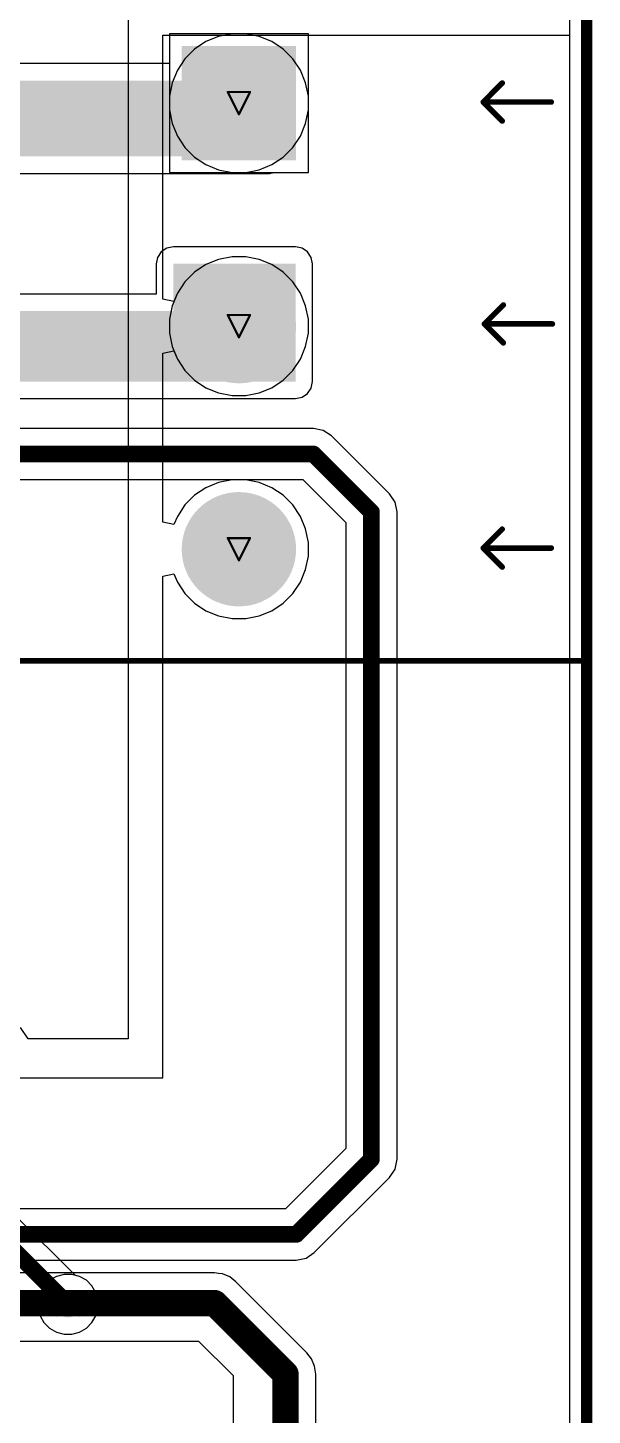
# Model space of a CAD drawing. Header units: inches. Extents: x -36 to 349, y -11 to 240.
# Drawn here: x 175.78 to 188.63, y 12.74 to 44.34 of the extents above; entities that cross this region are included whole.
import ezdxf

# ---------------------------------------------------------------- set-up
doc = ezdxf.new("R2010")
doc.units = ezdxf.units.IN
for name, color, linetype in [('Board Outline', 216, 'Continuous'), ('Bottom Layer', 5, 'Continuous'), ('Bottom Solder', 6, 'Continuous'), ('Drill Drawing', 1, 'Continuous'), ('Layer 1', 16, 'Continuous'), ('Layer 2', 76, 'Continuous'), ('Multi-Layer', 9, 'Continuous'), ('Pad Holes', 156, 'Continuous'), ('Top Layer', 1, 'Continuous'), ('Top Overlay', 2, 'Continuous'), ('Top Solder', 216, 'Continuous'), ('Via Holes', 16, 'Continuous')]:
    doc.layers.add(name, color=color, linetype=linetype)

# ---------------------------------------------------------------- blocks, each defined once
blk = doc.blocks.new('TB008A_508_03BE_335')
at = {"layer": 'Bottom Layer'}
blk.add_hatch(color=5, dxfattribs=at).paths.add_polyline_path([(-1.2, 1.2), (1.2, 1.2), (1.2, -1.2), (-1.2, -1.2)])
h = blk.add_hatch(color=5, dxfattribs=at)
edge = h.paths.add_edge_path()
edge.add_arc((5.08, 0), 1.2, 0, 360)
h = blk.add_hatch(color=5, dxfattribs=at)
edge = h.paths.add_edge_path()
edge.add_arc((10.16, 0), 1.2, 0, 360)
at = {"layer": 'Bottom Solder'}
blk.add_hatch(color=6, dxfattribs=at).paths.add_polyline_path([(-1.302, 1.302), (1.302, 1.302), (1.302, -1.302), (-1.302, -1.302)])
h = blk.add_hatch(color=6, dxfattribs=at)
edge = h.paths.add_edge_path()
edge.add_arc((5.08, 0), 1.302, 0, 360)
h = blk.add_hatch(color=6, dxfattribs=at)
edge = h.paths.add_edge_path()
edge.add_arc((10.16, 0), 1.302, 0, 360)
at = {"layer": 'Layer 1'}
h = blk.add_hatch(color=16, dxfattribs=at)
edge = h.paths.add_edge_path()
edge.add_arc((0, 0), 1.2, 0, 360)
h = blk.add_hatch(color=16, dxfattribs=at)
edge = h.paths.add_edge_path()
edge.add_arc((5.08, 0), 1.2, 0, 360)
h = blk.add_hatch(color=16, dxfattribs=at)
edge = h.paths.add_edge_path()
edge.add_arc((10.16, 0), 1.2, 0, 360)
at = {"layer": 'Layer 2'}
h = blk.add_hatch(color=76, dxfattribs=at)
edge = h.paths.add_edge_path()
edge.add_arc((0, 0), 1.2, 0, 360)
h = blk.add_hatch(color=76, dxfattribs=at)
edge = h.paths.add_edge_path()
edge.add_arc((5.08, 0), 1.2, 0, 360)
h = blk.add_hatch(color=76, dxfattribs=at)
edge = h.paths.add_edge_path()
edge.add_arc((10.16, 0), 1.2, 0, 360)
at = {"layer": 'Multi-Layer'}
h = blk.add_hatch(color=9, dxfattribs=at)
edge = h.paths.add_edge_path()
edge.add_arc((5.08, 0), 1.2, 0, 360)
h = blk.add_hatch(color=9, dxfattribs=at)
edge = h.paths.add_edge_path()
edge.add_arc((10.16, 0), 1.2, 0, 360)
at = {"layer": 'Pad Holes'}
h = blk.add_hatch(color=7, dxfattribs=at)
edge = h.paths.add_edge_path()
edge.add_arc((0, 0), 0.8, 0, 360)
h = blk.add_hatch(color=7, dxfattribs=at)
edge = h.paths.add_edge_path()
edge.add_arc((5.08, 0), 0.8, 0, 360)
h = blk.add_hatch(color=7, dxfattribs=at)
edge = h.paths.add_edge_path()
edge.add_arc((10.16, 0), 0.8, 0, 360)
at = {"layer": 'Top Layer'}
blk.add_hatch(color=1, dxfattribs=at).paths.add_polyline_path([(-1.2, 1.2), (1.2, 1.2), (1.2, -1.2), (-1.2, -1.2)])
h = blk.add_hatch(color=1, dxfattribs=at)
edge = h.paths.add_edge_path()
edge.add_arc((5.08, 0), 1.2, 0, 360)
h = blk.add_hatch(color=1, dxfattribs=at)
edge = h.paths.add_edge_path()
edge.add_arc((10.16, 0), 1.2, 0, 360)
at = {"layer": 'Top Solder'}
blk.add_hatch(color=216, dxfattribs=at).paths.add_polyline_path([(-1.302, 1.302), (1.302, 1.302), (1.302, -1.302), (-1.302, -1.302)])
h = blk.add_hatch(color=216, dxfattribs=at)
edge = h.paths.add_edge_path()
edge.add_arc((5.08, 0), 1.302, 0, 360)
h = blk.add_hatch(color=216, dxfattribs=at)
edge = h.paths.add_edge_path()
edge.add_arc((10.16, 0), 1.302, 0, 360)
at = {"layer": 'Top Overlay'}
for points in [[(12.7, 7.89, 0.127, 0.127, 0), (-2.54, 7.89, 0.127, 0.127, 0)], [(-2.54, -6, 0.127, 0.127, 0), (-2.54, 7.89, 0.127, 0.127, 0)], [(12.7, -6, 0.127, 0.127, 0), (12.7, 7.89, 0.127, 0.127, 0)], [(-0.025, 5.563, 0.127, 0.127, 0), (-0.025, 7.112, 0.127, 0.127, 0)], [(5.029, 5.588, 0.127, 0.127, 0), (5.029, 7.137, 0.127, 0.127, 0)], [(10.135, 5.563, 0.127, 0.127, 0), (10.135, 7.112, 0.127, 0.127, 0)], [(-0.025, 5.563, 0.127, 0.127, 0), (-0.457, 5.994, 0.127, 0.127, 0)], [(-0.025, 5.563, 0.127, 0.127, 0), (0.406, 5.994, 0.127, 0.127, 0)], [(5.029, 5.588, 0.127, 0.127, 0), (4.597, 6.02, 0.127, 0.127, 0)], [(5.029, 5.588, 0.127, 0.127, 0), (5.461, 6.02, 0.127, 0.127, 0)], [(10.135, 5.563, 0.127, 0.127, 0), (9.703, 5.994, 0.127, 0.127, 0)], [(10.135, 5.563, 0.127, 0.127, 0), (10.566, 5.994, 0.127, 0.127, 0)], [(12.7, -6, 0.127, 0.127, 0), (-2.54, -6, 0.127, 0.127, 0)]]:
    blk.add_lwpolyline(points, format="xyseb", dxfattribs=at)
for points in [[(-2.572, 7.89, 0.0635, 0.0635, 1), (-2.508, 7.89, 0.0635, 0.0635, 1)], [(-2.572, 7.89, 0.0635, 0.0635, 1), (-2.508, 7.89, 0.0635, 0.0635, 1)], [(12.668, 7.89, 0.0635, 0.0635, 1), (12.732, 7.89, 0.0635, 0.0635, 1)], [(12.668, 7.89, 0.0635, 0.0635, 1), (12.732, 7.89, 0.0635, 0.0635, 1)], [(-0.057, 7.112, 0.0635, 0.0635, 1), (0.006, 7.112, 0.0635, 0.0635, 1)], [(4.997, 7.137, 0.0635, 0.0635, 1), (5.061, 7.137, 0.0635, 0.0635, 1)], [(10.103, 7.112, 0.0635, 0.0635, 1), (10.166, 7.112, 0.0635, 0.0635, 1)], [(-0.489, 5.994, 0.0635, 0.0635, 1), (-0.425, 5.994, 0.0635, 0.0635, 1)], [(0.375, 5.994, 0.0635, 0.0635, 1), (0.438, 5.994, 0.0635, 0.0635, 1)], [(4.566, 6.02, 0.0635, 0.0635, 1), (4.629, 6.02, 0.0635, 0.0635, 1)], [(5.429, 6.02, 0.0635, 0.0635, 1), (5.493, 6.02, 0.0635, 0.0635, 1)], [(9.671, 5.994, 0.0635, 0.0635, 1), (9.735, 5.994, 0.0635, 0.0635, 1)], [(10.535, 5.994, 0.0635, 0.0635, 1), (10.598, 5.994, 0.0635, 0.0635, 1)], [(-0.057, 5.563, 0.0635, 0.0635, 1), (0.006, 5.563, 0.0635, 0.0635, 1)], [(-0.057, 5.563, 0.0635, 0.0635, 1), (0.006, 5.563, 0.0635, 0.0635, 1)], [(-0.057, 5.563, 0.0635, 0.0635, 1), (0.006, 5.563, 0.0635, 0.0635, 1)], [(4.997, 5.588, 0.0635, 0.0635, 1), (5.061, 5.588, 0.0635, 0.0635, 1)], [(4.997, 5.588, 0.0635, 0.0635, 1), (5.061, 5.588, 0.0635, 0.0635, 1)], [(4.997, 5.588, 0.0635, 0.0635, 1), (5.061, 5.588, 0.0635, 0.0635, 1)], [(10.103, 5.563, 0.0635, 0.0635, 1), (10.166, 5.563, 0.0635, 0.0635, 1)], [(10.103, 5.563, 0.0635, 0.0635, 1), (10.166, 5.563, 0.0635, 0.0635, 1)], [(10.103, 5.563, 0.0635, 0.0635, 1), (10.166, 5.563, 0.0635, 0.0635, 1)], [(-2.572, -6, 0.0635, 0.0635, 1), (-2.508, -6, 0.0635, 0.0635, 1)], [(-2.572, -6, 0.0635, 0.0635, 1), (-2.508, -6, 0.0635, 0.0635, 1)], [(12.668, -6, 0.0635, 0.0635, 1), (12.732, -6, 0.0635, 0.0635, 1)], [(12.668, -6, 0.0635, 0.0635, 1), (12.732, -6, 0.0635, 0.0635, 1)]]:
    blk.add_lwpolyline(points, format="xyseb", close=True, dxfattribs=at)

msp = doc.modelspace()

# ---------------------------------------------------------------- hatches: boundary and pattern name
at = {"layer": 'Bottom Layer'}
h = msp.add_hatch(color=5, dxfattribs=at)
edge = h.paths.add_edge_path()
edge.add_arc((176.691, 15.265), 0.3, 0, 360)
at = {"layer": 'Layer 1'}
h = msp.add_hatch(color=16, dxfattribs=at)
edge = h.paths.add_edge_path()
edge.add_arc((176.691, 15.265), 0.3, 0, 360)
at = {"layer": 'Layer 2'}
h = msp.add_hatch(color=76, dxfattribs=at)
edge = h.paths.add_edge_path()
edge.add_arc((176.691, 15.265), 0.3, 0, 360)
at = {"layer": 'Top Layer'}
for points in [[(168.525, 41.41), (181.28, 41.41), (181.28, 43.136), (168.525, 43.136)], [(179.092, 36.28), (181.873, 36.28), (181.873, 38.961), (179.092, 38.961)], [(168.525, 36.28), (181.365, 36.28), (181.365, 37.883), (168.525, 37.883)]]:
    msp.add_hatch(color=1, dxfattribs=at).paths.add_polyline_path(points)
h = msp.add_hatch(color=1, dxfattribs=at)
edge = h.paths.add_edge_path()
edge.add_arc((176.691, 15.265), 0.3, 0, 360)
at = {"layer": 'Via Holes'}
h = msp.add_hatch(color=7, dxfattribs=at)
edge = h.paths.add_edge_path()
edge.add_arc((176.691, 15.265), 0.15, 0, 360)

# ---------------------------------------------------------------- linework, layer by layer
at = {"layer": 'Board Outline'}
msp.add_lwpolyline([(188.5, -7, 0.254, 0.254, 0), (188.5, 123, 0.254, 0.254, 0)], format="xyseb", dxfattribs=at)
at = {"layer": 'Bottom Layer'}
for p, q in [((188.112, 123), (188.112, -7)), ((182.164, 44.202), (179.002, 44.202)), ((179.002, 44.202), (179.002, 41.04)), ((182.164, 41.04), (182.164, 44.202)), ((179.002, 41.04), (182.164, 41.04)), ((179.834, 38.942), (179.575, 38.769)), ((180.121, 39.061), (179.834, 38.942)), ((180.427, 39.122), (180.121, 39.061)), ((180.738, 39.122), (180.427, 39.122)), ((181.044, 39.061), (180.738, 39.122)), ((181.332, 38.942), (181.044, 39.061)), ((181.59, 38.769), (181.332, 38.942)), ((179.575, 38.769), (179.355, 38.549)), ((181.811, 38.549), (181.59, 38.769)), ((179.182, 38.29), (179.062, 38.002)), ((179.355, 38.549), (179.182, 38.29)), ((181.984, 38.29), (181.811, 38.549)), ((182.103, 38.002), (181.984, 38.29)), ((179.062, 38.002), (179.002, 37.697)), ((182.164, 37.697), (182.103, 38.002)), ((179.002, 37.697), (179.002, 37.385)), ((182.164, 37.385), (182.164, 37.697)), ((179.002, 37.385), (179.062, 37.08)), ((182.103, 37.08), (182.164, 37.385)), ((179.062, 37.08), (179.182, 36.792)), ((181.984, 36.792), (182.103, 37.08)), ((179.182, 36.792), (179.355, 36.533)), ((181.811, 36.533), (181.984, 36.792)), ((179.355, 36.533), (179.575, 36.313)), ((181.59, 36.313), (181.811, 36.533)), ((179.575, 36.313), (179.834, 36.14)), ((179.834, 36.14), (180.121, 36.021)), ((181.044, 36.021), (181.332, 36.14)), ((181.332, 36.14), (181.59, 36.313)), ((180.121, 36.021), (180.427, 35.96)), ((180.427, 35.96), (180.738, 35.96)), ((180.738, 35.96), (181.044, 36.021)), ((176.854, 15.927), (175.521, 17.259)), ((174.527, 16.606), (176.03, 15.103)), ((176.954, 15.9), (176.854, 15.927)), ((177.11, 15.81), (176.954, 15.9)), ((177.236, 15.684), (177.11, 15.81)), ((177.326, 15.528), (177.236, 15.684)), ((177.372, 15.355), (177.326, 15.528)), ((177.326, 15.003), (177.372, 15.176)), ((177.372, 15.176), (177.372, 15.355)), ((176.03, 15.103), (176.057, 15.003)), ((176.057, 15.003), (176.146, 14.847)), ((177.236, 14.847), (177.326, 15.003)), ((176.146, 14.847), (176.273, 14.72)), ((176.273, 14.72), (176.429, 14.631)), ((176.429, 14.631), (176.602, 14.584)), ((176.602, 14.584), (176.781, 14.584)), ((176.781, 14.584), (176.954, 14.631)), ((176.954, 14.631), (177.11, 14.72)), ((177.11, 14.72), (177.236, 14.847))]:
    msp.add_line(p, q, dxfattribs=at)
msp.add_lwpolyline([(174.939, 17.018, 0.381, 0.381, 0), (176.691, 15.265, 0.381, 0.381, 0)], format="xyseb", dxfattribs=at)
msp.add_lwpolyline([(176.596, 15.265, 0.191, 0.191, 1), (176.787, 15.265, 0.191, 0.191, 1)], format="xyseb", close=True, dxfattribs=at)
at = {"layer": 'Drill Drawing'}
for points in [[(180.329, 42.875, 0.0508, 0.0508, 0), (180.837, 42.875, 0.0508, 0.0508, 0)], [(180.329, 42.875, 0.0508, 0.0508, 0), (180.583, 42.367, 0.0508, 0.0508, 0)], [(180.583, 42.367, 0.0508, 0.0508, 0), (180.837, 42.875, 0.0508, 0.0508, 0)], [(180.329, 37.795, 0.0508, 0.0508, 0), (180.837, 37.795, 0.0508, 0.0508, 0)], [(180.329, 37.795, 0.0508, 0.0508, 0), (180.583, 37.287, 0.0508, 0.0508, 0)], [(180.583, 37.287, 0.0508, 0.0508, 0), (180.837, 37.795, 0.0508, 0.0508, 0)], [(180.329, 32.715, 0.0508, 0.0508, 0), (180.837, 32.715, 0.0508, 0.0508, 0)], [(180.329, 32.715, 0.0508, 0.0508, 0), (180.583, 32.207, 0.0508, 0.0508, 0)], [(180.583, 32.207, 0.0508, 0.0508, 0), (180.837, 32.715, 0.0508, 0.0508, 0)], [(176.437, 15.519, 0.0508, 0.0508, 0), (176.691, 15.392, 0.0508, 0.0508, 0)], [(176.437, 15.519, 0.0508, 0.0508, 0), (176.564, 15.265, 0.0508, 0.0508, 0)], [(176.691, 15.392, 0.0508, 0.0508, 0), (176.945, 15.519, 0.0508, 0.0508, 0)], [(176.818, 15.265, 0.0508, 0.0508, 0), (176.945, 15.519, 0.0508, 0.0508, 0)], [(176.437, 15.011, 0.0508, 0.0508, 0), (176.564, 15.265, 0.0508, 0.0508, 0)], [(176.818, 15.265, 0.0508, 0.0508, 0), (176.945, 15.011, 0.0508, 0.0508, 0)], [(176.437, 15.011, 0.0508, 0.0508, 0), (176.691, 15.138, 0.0508, 0.0508, 0)], [(176.691, 15.138, 0.0508, 0.0508, 0), (176.945, 15.011, 0.0508, 0.0508, 0)]]:
    msp.add_lwpolyline(points, format="xyseb", dxfattribs=at)
for points in [[(180.316, 42.875, 0.0254, 0.0254, 1), (180.341, 42.875, 0.0254, 0.0254, 1)], [(180.316, 42.875, 0.0254, 0.0254, 1), (180.341, 42.875, 0.0254, 0.0254, 1)], [(180.824, 42.875, 0.0254, 0.0254, 1), (180.849, 42.875, 0.0254, 0.0254, 1)], [(180.824, 42.875, 0.0254, 0.0254, 1), (180.849, 42.875, 0.0254, 0.0254, 1)], [(180.57, 42.367, 0.0254, 0.0254, 1), (180.595, 42.367, 0.0254, 0.0254, 1)], [(180.57, 42.367, 0.0254, 0.0254, 1), (180.595, 42.367, 0.0254, 0.0254, 1)], [(180.316, 37.795, 0.0254, 0.0254, 1), (180.341, 37.795, 0.0254, 0.0254, 1)], [(180.316, 37.795, 0.0254, 0.0254, 1), (180.341, 37.795, 0.0254, 0.0254, 1)], [(180.824, 37.795, 0.0254, 0.0254, 1), (180.849, 37.795, 0.0254, 0.0254, 1)], [(180.824, 37.795, 0.0254, 0.0254, 1), (180.849, 37.795, 0.0254, 0.0254, 1)], [(180.57, 37.287, 0.0254, 0.0254, 1), (180.595, 37.287, 0.0254, 0.0254, 1)], [(180.57, 37.287, 0.0254, 0.0254, 1), (180.595, 37.287, 0.0254, 0.0254, 1)], [(180.316, 32.715, 0.0254, 0.0254, 1), (180.341, 32.715, 0.0254, 0.0254, 1)], [(180.316, 32.715, 0.0254, 0.0254, 1), (180.341, 32.715, 0.0254, 0.0254, 1)], [(180.824, 32.715, 0.0254, 0.0254, 1), (180.849, 32.715, 0.0254, 0.0254, 1)], [(180.824, 32.715, 0.0254, 0.0254, 1), (180.849, 32.715, 0.0254, 0.0254, 1)], [(180.57, 32.207, 0.0254, 0.0254, 1), (180.595, 32.207, 0.0254, 0.0254, 1)], [(180.57, 32.207, 0.0254, 0.0254, 1), (180.595, 32.207, 0.0254, 0.0254, 1)], [(176.425, 15.519, 0.0254, 0.0254, 1), (176.45, 15.519, 0.0254, 0.0254, 1)], [(176.425, 15.519, 0.0254, 0.0254, 1), (176.45, 15.519, 0.0254, 0.0254, 1)], [(176.933, 15.519, 0.0254, 0.0254, 1), (176.958, 15.519, 0.0254, 0.0254, 1)], [(176.933, 15.519, 0.0254, 0.0254, 1), (176.958, 15.519, 0.0254, 0.0254, 1)], [(176.552, 15.265, 0.0254, 0.0254, 1), (176.577, 15.265, 0.0254, 0.0254, 1)], [(176.552, 15.265, 0.0254, 0.0254, 1), (176.577, 15.265, 0.0254, 0.0254, 1)], [(176.679, 15.392, 0.0254, 0.0254, 1), (176.704, 15.392, 0.0254, 0.0254, 1)], [(176.679, 15.392, 0.0254, 0.0254, 1), (176.704, 15.392, 0.0254, 0.0254, 1)], [(176.806, 15.265, 0.0254, 0.0254, 1), (176.831, 15.265, 0.0254, 0.0254, 1)], [(176.806, 15.265, 0.0254, 0.0254, 1), (176.831, 15.265, 0.0254, 0.0254, 1)], [(176.425, 15.011, 0.0254, 0.0254, 1), (176.45, 15.011, 0.0254, 0.0254, 1)], [(176.425, 15.011, 0.0254, 0.0254, 1), (176.45, 15.011, 0.0254, 0.0254, 1)], [(176.679, 15.138, 0.0254, 0.0254, 1), (176.704, 15.138, 0.0254, 0.0254, 1)], [(176.679, 15.138, 0.0254, 0.0254, 1), (176.704, 15.138, 0.0254, 0.0254, 1)], [(176.933, 15.011, 0.0254, 0.0254, 1), (176.958, 15.011, 0.0254, 0.0254, 1)], [(176.933, 15.011, 0.0254, 0.0254, 1), (176.958, 15.011, 0.0254, 0.0254, 1)]]:
    msp.add_lwpolyline(points, format="xyseb", close=True, dxfattribs=at)
at = {"layer": 'Layer 1'}
for p, q in [((188.112, 123), (188.112, -7)), ((179.834, 44.022), (179.575, 43.849)), ((180.121, 44.141), (179.834, 44.022)), ((180.427, 44.202), (180.121, 44.141)), ((180.738, 44.202), (180.427, 44.202)), ((181.044, 44.141), (180.738, 44.202)), ((181.332, 44.022), (181.044, 44.141)), ((181.59, 43.849), (181.332, 44.022)), ((179.355, 43.629), (179.182, 43.37)), ((179.575, 43.849), (179.355, 43.629)), ((181.811, 43.629), (181.59, 43.849)), ((181.984, 43.37), (181.811, 43.629)), ((179.182, 43.37), (179.062, 43.082)), ((182.103, 43.082), (181.984, 43.37)), ((179.062, 43.082), (179.002, 42.777)), ((182.164, 42.777), (182.103, 43.082)), ((179.002, 42.777), (179.002, 42.465)), ((182.164, 42.465), (182.164, 42.777)), ((179.002, 42.465), (179.062, 42.16)), ((182.103, 42.16), (182.164, 42.465)), ((179.062, 42.16), (179.182, 41.872)), ((181.984, 41.872), (182.103, 42.16)), ((179.182, 41.872), (179.355, 41.613)), ((181.811, 41.613), (181.984, 41.872)), ((179.355, 41.613), (179.575, 41.393)), ((181.59, 41.393), (181.811, 41.613)), ((179.575, 41.393), (179.834, 41.22)), ((179.834, 41.22), (180.121, 41.101)), ((180.121, 41.101), (180.427, 41.04)), ((180.738, 41.04), (181.044, 41.101)), ((181.044, 41.101), (181.332, 41.22)), ((181.332, 41.22), (181.59, 41.393)), ((180.427, 41.04), (180.738, 41.04)), ((179.834, 38.942), (179.575, 38.769)), ((180.121, 39.061), (179.834, 38.942)), ((180.427, 39.122), (180.121, 39.061)), ((180.738, 39.122), (180.427, 39.122)), ((181.044, 39.061), (180.738, 39.122)), ((181.332, 38.942), (181.044, 39.061)), ((181.59, 38.769), (181.332, 38.942)), ((179.575, 38.769), (179.355, 38.549)), ((181.811, 38.549), (181.59, 38.769)), ((179.182, 38.29), (179.062, 38.002)), ((179.355, 38.549), (179.182, 38.29)), ((181.984, 38.29), (181.811, 38.549)), ((182.103, 38.002), (181.984, 38.29)), ((179.062, 38.002), (179.002, 37.697)), ((182.164, 37.697), (182.103, 38.002)), ((179.002, 37.697), (179.002, 37.385)), ((182.164, 37.385), (182.164, 37.697)), ((179.002, 37.385), (179.062, 37.08)), ((182.103, 37.08), (182.164, 37.385)), ((179.062, 37.08), (179.182, 36.792)), ((181.984, 36.792), (182.103, 37.08)), ((179.182, 36.792), (179.355, 36.533)), ((181.811, 36.533), (181.984, 36.792)), ((179.355, 36.533), (179.575, 36.313)), ((181.59, 36.313), (181.811, 36.533)), ((179.575, 36.313), (179.834, 36.14)), ((179.834, 36.14), (180.121, 36.021)), ((181.044, 36.021), (181.332, 36.14)), ((181.332, 36.14), (181.59, 36.313)), ((180.121, 36.021), (180.427, 35.96)), ((180.427, 35.96), (180.738, 35.96)), ((180.738, 35.96), (181.044, 36.021)), ((176.273, 15.81), (176.146, 15.684)), ((176.429, 15.9), (176.273, 15.81)), ((176.602, 15.946), (176.429, 15.9)), ((176.781, 15.946), (176.602, 15.946)), ((176.954, 15.9), (176.781, 15.946)), ((177.11, 15.81), (176.954, 15.9)), ((177.236, 15.684), (177.11, 15.81)), ((176.057, 15.528), (176.01, 15.355)), ((176.146, 15.684), (176.057, 15.528)), ((177.326, 15.528), (177.236, 15.684)), ((177.372, 15.355), (177.326, 15.528)), ((176.01, 15.355), (176.01, 15.176)), ((176.01, 15.176), (176.057, 15.003)), ((177.326, 15.003), (177.372, 15.176)), ((177.372, 15.176), (177.372, 15.355)), ((176.057, 15.003), (176.146, 14.847)), ((177.236, 14.847), (177.326, 15.003)), ((176.146, 14.847), (176.273, 14.72)), ((176.273, 14.72), (176.429, 14.631)), ((176.429, 14.631), (176.602, 14.584)), ((176.602, 14.584), (176.781, 14.584)), ((176.781, 14.584), (176.954, 14.631)), ((176.954, 14.631), (177.11, 14.72)), ((177.11, 14.72), (177.236, 14.847))]:
    msp.add_line(p, q, dxfattribs=at)
at = {"layer": 'Layer 2'}
for p, q in [((178.063, 45.009), (178.063, 21.311)), ((178.85, 38.154), (178.85, 44.171)), ((178.85, 44.171), (188.112, 44.171)), ((188.112, 44.171), (188.112, 7.793)), ((179.834, 38.942), (179.575, 38.769)), ((180.121, 39.061), (179.834, 38.942)), ((180.427, 39.122), (180.121, 39.061)), ((180.738, 39.122), (180.427, 39.122)), ((181.044, 39.061), (180.738, 39.122)), ((181.332, 38.942), (181.044, 39.061)), ((181.59, 38.769), (181.332, 38.942)), ((179.575, 38.769), (179.355, 38.549)), ((181.811, 38.549), (181.59, 38.769)), ((179.182, 38.29), (179.104, 38.104)), ((179.355, 38.549), (179.182, 38.29)), ((181.984, 38.29), (181.811, 38.549)), ((182.103, 38.002), (181.984, 38.29)), ((179.104, 38.104), (178.85, 38.154)), ((182.164, 37.697), (182.103, 38.002)), ((182.164, 37.385), (182.164, 37.697)), ((182.103, 37.08), (182.164, 37.385)), ((178.85, 36.928), (179.104, 36.979)), ((179.104, 36.979), (179.182, 36.792)), ((181.984, 36.792), (182.103, 37.08)), ((178.85, 33.074), (178.85, 36.928)), ((179.182, 36.792), (179.355, 36.533)), ((181.811, 36.533), (181.984, 36.792)), ((179.355, 36.533), (179.575, 36.313)), ((181.59, 36.313), (181.811, 36.533)), ((179.575, 36.313), (179.834, 36.14)), ((179.834, 36.14), (180.121, 36.021)), ((181.044, 36.021), (181.332, 36.14)), ((181.332, 36.14), (181.59, 36.313)), ((180.121, 36.021), (180.427, 35.96)), ((180.427, 35.96), (180.738, 35.96)), ((180.738, 35.96), (181.044, 36.021)), ((179.834, 33.862), (179.575, 33.689)), ((180.121, 33.981), (179.834, 33.862)), ((180.427, 34.042), (180.121, 33.981)), ((180.738, 34.042), (180.427, 34.042)), ((181.044, 33.981), (180.738, 34.042)), ((181.332, 33.862), (181.044, 33.981)), ((181.59, 33.689), (181.332, 33.862)), ((179.575, 33.689), (179.355, 33.469)), ((181.811, 33.469), (181.59, 33.689)), ((179.182, 33.21), (179.104, 33.024)), ((179.355, 33.469), (179.182, 33.21)), ((181.984, 33.21), (181.811, 33.469)), ((182.103, 32.922), (181.984, 33.21)), ((179.104, 33.024), (178.85, 33.074)), ((182.164, 32.617), (182.103, 32.922)), ((182.164, 32.305), (182.164, 32.617)), ((182.103, 32), (182.164, 32.305)), ((181.984, 31.712), (182.103, 32)), ((178.85, 31.848), (179.104, 31.899)), ((178.85, 20.422), (178.85, 31.848)), ((179.104, 31.899), (179.182, 31.712)), ((179.182, 31.712), (179.355, 31.453)), ((181.811, 31.453), (181.984, 31.712)), ((179.355, 31.453), (179.575, 31.233)), ((181.59, 31.233), (181.811, 31.453)), ((179.575, 31.233), (179.834, 31.06)), ((179.834, 31.06), (180.121, 30.941)), ((181.044, 30.941), (181.332, 31.06)), ((181.332, 31.06), (181.59, 31.233)), ((180.121, 30.941), (180.427, 30.88)), ((180.427, 30.88), (180.738, 30.88)), ((180.738, 30.88), (181.044, 30.941)), ((175.789, 21.311), (175.613, 21.565)), ((178.063, 21.311), (175.789, 21.311)), ((173.077, 20.422), (178.85, 20.422)), ((176.273, 15.81), (176.146, 15.684)), ((176.429, 15.9), (176.273, 15.81)), ((176.602, 15.946), (176.429, 15.9)), ((176.781, 15.946), (176.602, 15.946)), ((176.954, 15.9), (176.781, 15.946)), ((177.11, 15.81), (176.954, 15.9)), ((177.236, 15.684), (177.11, 15.81)), ((176.057, 15.528), (176.01, 15.355)), ((176.146, 15.684), (176.057, 15.528)), ((177.326, 15.528), (177.236, 15.684)), ((177.372, 15.355), (177.326, 15.528)), ((176.01, 15.355), (176.01, 15.176)), ((176.01, 15.176), (176.057, 15.003)), ((177.326, 15.003), (177.372, 15.176)), ((177.372, 15.176), (177.372, 15.355)), ((176.057, 15.003), (176.146, 14.847)), ((177.236, 14.847), (177.326, 15.003)), ((176.146, 14.847), (176.273, 14.72)), ((176.273, 14.72), (176.429, 14.631)), ((176.429, 14.631), (176.602, 14.584)), ((176.602, 14.584), (176.781, 14.584)), ((176.781, 14.584), (176.954, 14.631)), ((176.954, 14.631), (177.11, 14.72)), ((177.11, 14.72), (177.236, 14.847))]:
    msp.add_line(p, q, dxfattribs=at)
at = {"layer": 'Top Layer'}
for p, q in [((188.112, 123), (188.112, -7)), ((182.164, 44.202), (179.002, 44.202)), ((179.002, 44.202), (179.002, 43.524)), ((182.164, 41.04), (182.164, 44.202)), ((179.002, 43.524), (168.525, 43.524)), ((169.803, 41.021), (181.28, 41.021)), ((181.28, 41.021), (181.375, 41.04)), ((181.375, 41.04), (182.164, 41.04)), ((178.817, 39.235), (178.733, 39.109)), ((178.943, 39.319), (178.817, 39.235)), ((179.092, 39.349), (178.943, 39.319)), ((181.873, 39.349), (179.092, 39.349)), ((182.022, 39.319), (181.873, 39.349)), ((182.148, 39.235), (182.022, 39.319)), ((182.232, 39.109), (182.148, 39.235)), ((178.733, 39.109), (178.703, 38.961)), ((178.703, 38.961), (178.703, 38.272)), ((182.261, 38.961), (182.232, 39.109)), ((182.261, 36.28), (182.261, 38.961)), ((178.703, 38.272), (169.805, 38.272)), ((182.148, 36.006), (182.232, 36.132)), ((182.232, 36.132), (182.261, 36.28)), ((168.525, 35.892), (181.873, 35.892)), ((181.873, 35.892), (182.022, 35.922)), ((182.022, 35.922), (182.148, 36.006)), ((182.28, 35.212), (164.667, 35.212)), ((182.503, 35.168), (182.28, 35.212)), ((182.692, 35.042), (182.503, 35.168)), ((184.012, 33.722), (182.692, 35.042)), ((164.425, 34.047), (182.039, 34.047)), ((182.039, 34.047), (183.018, 33.068)), ((184.139, 33.533), (184.012, 33.722)), ((184.183, 33.31), (184.139, 33.533)), ((184.183, 18.567), (184.183, 33.31)), ((183.018, 33.068), (183.018, 18.809)), ((183.018, 18.809), (181.646, 17.437)), ((184.012, 18.155), (184.139, 18.344)), ((184.139, 18.344), (184.183, 18.567)), ((182.3, 16.443), (184.012, 18.155)), ((181.646, 17.437), (173.055, 17.437)), ((182.111, 16.316), (182.3, 16.443)), ((173.055, 16.272), (181.888, 16.272)), ((181.888, 16.272), (182.111, 16.316)), ((180.03, 15.978), (173.223, 15.978)), ((180.119, 15.966), (180.03, 15.978)), ((180.03, 15.978), (180.03, 15.978)), ((180.208, 15.954), (180.119, 15.966)), ((180.373, 15.886), (180.208, 15.954)), ((180.516, 15.777), (180.373, 15.886)), ((182.13, 14.162), (180.516, 15.777)), ((162.066, 14.427), (179.663, 14.427)), ((179.663, 14.427), (180.451, 13.64)), ((182.239, 14.02), (182.13, 14.162)), ((182.308, 13.854), (182.239, 14.02)), ((180.451, 13.64), (180.451, 7.051)), ((182.331, 13.676), (182.308, 13.854)), ((182.331, 5.222), (182.331, 13.676))]:
    msp.add_line(p, q, dxfattribs=at)
for points in [[(164.425, 34.63, 0.381, 0.381, 0), (182.28, 34.63, 0.381, 0.381, 0)], [(182.28, 34.63, 0.381, 0.381, 0), (183.6, 33.31, 0.381, 0.381, 0)], [(183.6, 18.567, 0.381, 0.381, 0), (183.6, 33.31, 0.381, 0.381, 0)], [(181.888, 16.855, 0.381, 0.381, 0), (183.6, 18.567, 0.381, 0.381, 0)], [(172.214, 16.855, 0.381, 0.381, 0), (181.888, 16.855, 0.381, 0.381, 0)], [(171.684, 15.291, 0.6, 0.6, 0), (180.03, 15.291, 0.6, 0.6, 0)], [(180.03, 15.291, 0.6, 0.6, 0), (181.644, 13.676, 0.6, 0.6, 0)], [(181.644, 5.222, 0.6, 0.6, 0), (181.644, 13.676, 0.6, 0.6, 0)]]:
    msp.add_lwpolyline(points, format="xyseb", dxfattribs=at)
for points in [[(182.185, 34.63, 0.191, 0.191, 1), (182.375, 34.63, 0.191, 0.191, 1)], [(182.185, 34.63, 0.191, 0.191, 1), (182.375, 34.63, 0.191, 0.191, 1)], [(183.505, 33.31, 0.191, 0.191, 1), (183.695, 33.31, 0.191, 0.191, 1)], [(183.505, 33.31, 0.191, 0.191, 1), (183.695, 33.31, 0.191, 0.191, 1)], [(183.505, 18.567, 0.191, 0.191, 1), (183.695, 18.567, 0.191, 0.191, 1)], [(183.505, 18.567, 0.191, 0.191, 1), (183.695, 18.567, 0.191, 0.191, 1)], [(181.792, 16.855, 0.191, 0.191, 1), (181.983, 16.855, 0.191, 0.191, 1)], [(181.792, 16.855, 0.191, 0.191, 1), (181.983, 16.855, 0.191, 0.191, 1)], [(179.88, 15.291, 0.3, 0.3, 1), (180.18, 15.291, 0.3, 0.3, 1)], [(179.88, 15.291, 0.3, 0.3, 1), (180.18, 15.291, 0.3, 0.3, 1)], [(181.494, 13.676, 0.3, 0.3, 1), (181.794, 13.676, 0.3, 0.3, 1)], [(181.494, 13.676, 0.3, 0.3, 1), (181.794, 13.676, 0.3, 0.3, 1)]]:
    msp.add_lwpolyline(points, format="xyseb", close=True, dxfattribs=at)

# ---------------------------------------------------------------- block references
at = {"rotation": 270}
msp.add_blockref('TB008A_508_03BE_335', (180.583, 42.621), dxfattribs=at)

doc.saveas('drawing.dxf')
